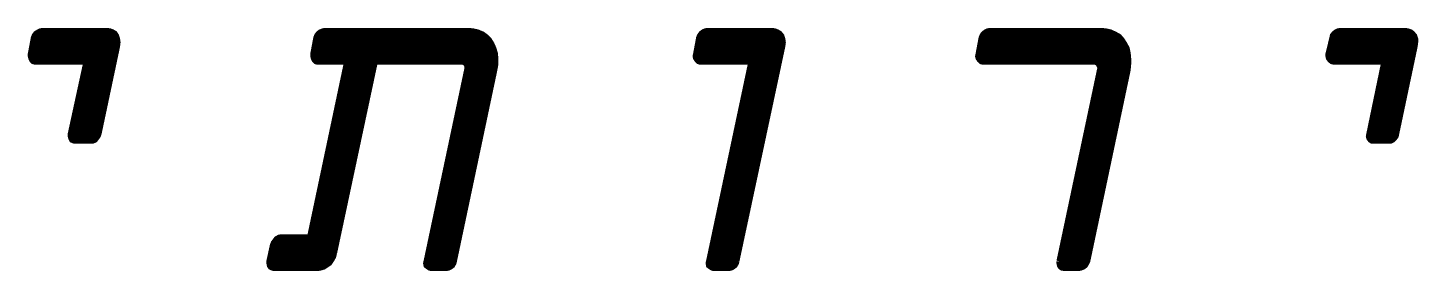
# Model space of a CAD drawing. Extents: x 489 to 720, y 1028 to 1176.
# Drawn here: x 703.521 to 706.687, y 1106.155 to 1106.708 of the extents above; entities that cross this region are included whole.
import ezdxf

# ---------------------------------------------------------------- set-up
doc = ezdxf.new("R2010")
doc.units = 0
doc.header["$MEASUREMENT"] = 0
doc.layers.add('M1280', color=7, linetype='Continuous')

msp = doc.modelspace()

# ---------------------------------------------------------------- linework, layer by layer
at = {"layer": 'M1280', "color": 7, "linetype": 'Continuous', "ltscale": 0.045455, "const_width": 0.0112}
for points in [[(703.6691, 1106.7029), (703.6179, 1106.4676), (703.6179, 1106.462), (703.6191, 1106.4574), (703.6213, 1106.4529), (703.627, 1106.4506), (703.6316, 1106.4506), (703.6634, 1106.4506), (703.6691, 1106.4506), (703.6747, 1106.4529), (703.6781, 1106.4574), (703.6816, 1106.462), (703.6838, 1106.4676), (703.7259, 1106.6665), (703.727, 1106.6756), (703.7259, 1106.6835), (703.7236, 1106.6904), (703.7202, 1106.696), (703.7145, 1106.6995), (703.7088, 1106.7017), (703.7009, 1106.7029), (703.5554, 1106.7029), (703.5497, 1106.7017), (703.5452, 1106.6995), (703.5395, 1106.696), (703.5361, 1106.6915), (703.5338, 1106.6858), (703.527, 1106.6495), (703.527, 1106.6438), (703.5281, 1106.6392), (703.5304, 1106.6347), (703.5338, 1106.6313), (703.5384, 1106.6301), (703.6531, 1106.6301)], [(703.5316, 1106.6301), (703.5475, 1106.7029)], [(703.5384, 1106.6301), (703.5554, 1106.7029)], [(703.5475, 1106.6301), (703.5634, 1106.7029)], [(703.5554, 1106.6301), (703.5713, 1106.7029)], [(703.5634, 1106.6301), (703.5793, 1106.7029)], [(703.5713, 1106.6301), (703.5872, 1106.7029)], [(703.5793, 1106.6301), (703.5952, 1106.7029)], [(703.5884, 1106.6301), (703.6031, 1106.7029)], [(703.5963, 1106.6301), (703.6111, 1106.7029)], [(703.6043, 1106.6301), (703.6191, 1106.7029)], [(703.6122, 1106.6301), (703.6281, 1106.7029)], [(703.6202, 1106.6301), (703.6361, 1106.7029)], [(703.6225, 1106.4506), (703.677, 1106.7029)], [(703.6293, 1106.6301), (703.6441, 1106.7029)], [(703.6316, 1106.4506), (703.685, 1106.7029)], [(703.6372, 1106.6301), (703.652, 1106.7029)], [(703.6395, 1106.4506), (703.6929, 1106.7029)], [(703.6452, 1106.6301), (703.66, 1106.7029)], [(703.6475, 1106.4506), (703.7009, 1106.7029)], [(703.6554, 1106.4506), (703.71, 1106.7029)], [(703.6634, 1106.4506), (703.7156, 1106.6938)], [(703.6725, 1106.4506), (703.7236, 1106.6938)], [(704.1475, 1106.1608), (704.2622, 1106.7029)], [(704.1566, 1106.1608), (704.2713, 1106.7029)], [(704.1645, 1106.1608), (704.2793, 1106.7029)], [(704.2475, 1106.6301), (704.1816, 1106.6301), (704.177, 1106.6313), (704.1736, 1106.6347), (704.1713, 1106.6392), (704.1702, 1106.6438), (704.1702, 1106.6495), (704.177, 1106.6858), (704.1793, 1106.6915), (704.1827, 1106.696), (704.1872, 1106.6995), (704.1929, 1106.7017), (704.1986, 1106.7029), (704.5236, 1106.7029), (704.535, 1106.7017), (704.5452, 1106.6995), (704.5566, 1106.6949), (704.5645, 1106.6892), (704.5725, 1106.6813), (704.5781, 1106.6722), (704.5827, 1106.662), (704.5861, 1106.6506), (704.5872, 1106.6392), (704.5872, 1106.6256), (704.585, 1106.6131), (704.4929, 1106.1779), (704.4918, 1106.1733), (704.4884, 1106.1676), (704.4838, 1106.1642), (704.4793, 1106.162), (704.4736, 1106.1608), (704.4406, 1106.1608), (704.4361, 1106.162), (704.4327, 1106.1642), (704.4281, 1106.1676), (704.427, 1106.1733), (704.4281, 1106.1779)], [(704.1725, 1106.1608), (704.2872, 1106.7029)], [(704.1747, 1106.6301), (704.1906, 1106.7029)], [(704.1804, 1106.1608), (704.2952, 1106.7029)], [(704.1816, 1106.6301), (704.1986, 1106.7029)], [(704.1895, 1106.1608), (704.3031, 1106.7029)], [(704.1906, 1106.6301), (704.2066, 1106.7029)], [(704.1986, 1106.1699), (704.3122, 1106.7029)], [(704.1986, 1106.6301), (704.2145, 1106.7029)], [(704.2066, 1106.1699), (704.3202, 1106.7029)], [(704.2066, 1106.6301), (704.2225, 1106.7029)], [(704.2145, 1106.6301), (704.2304, 1106.7029)], [(704.2202, 1106.1972), (704.3281, 1106.7029)], [(704.2225, 1106.6301), (704.2384, 1106.7029)], [(704.2316, 1106.6301), (704.2463, 1106.7029)], [(704.2395, 1106.6301), (704.2543, 1106.7029)], [(704.3213, 1106.6301), (704.3361, 1106.7029)], [(704.3293, 1106.6301), (704.3441, 1106.7029)], [(704.3372, 1106.6301), (704.3531, 1106.7029)], [(704.3452, 1106.6301), (704.3611, 1106.7029)], [(704.3543, 1106.6301), (704.3691, 1106.7029)], [(704.3622, 1106.6301), (704.377, 1106.7029)], [(704.3702, 1106.6301), (704.385, 1106.7029)], [(704.3781, 1106.6301), (704.3941, 1106.7029)], [(704.3861, 1106.6301), (704.402, 1106.7029)], [(704.3952, 1106.6301), (704.41, 1106.7029)], [(704.402, 1106.6301), (704.4179, 1106.7029)], [(704.41, 1106.6301), (704.4259, 1106.7029)], [(704.4179, 1106.6301), (704.435, 1106.7029)], [(704.4259, 1106.6301), (704.4429, 1106.7029)], [(704.5395, 1106.7029), (704.4281, 1106.1779)], [(704.4327, 1106.1608), (704.5475, 1106.7029)], [(704.435, 1106.6301), (704.4497, 1106.7029)], [(704.4406, 1106.1608), (704.5543, 1106.6938)], [(704.4429, 1106.6301), (704.4577, 1106.7029)], [(704.4486, 1106.1608), (704.5622, 1106.6938)], [(704.4509, 1106.6301), (704.4656, 1106.7029)], [(704.4588, 1106.6301), (704.4747, 1106.7029)], [(704.4668, 1106.6301), (704.4827, 1106.7029)], [(704.4759, 1106.6301), (704.4906, 1106.7029)], [(704.4838, 1106.6301), (704.4986, 1106.7029)], [(704.4918, 1106.6301), (704.5066, 1106.7029)], [(704.4997, 1106.6301), (704.5156, 1106.7029)], [(704.5077, 1106.6301), (704.5236, 1106.7029)], [(704.5168, 1106.6301), (704.5316, 1106.7029)], [(705.1679, 1106.6301), (705.0531, 1106.6301), (705.0486, 1106.6313), (705.0452, 1106.6347), (705.0418, 1106.6392), (705.0406, 1106.6438), (705.0418, 1106.6495), (705.0486, 1106.6858), (705.0509, 1106.6915), (705.0543, 1106.696), (705.0588, 1106.6995), (705.0634, 1106.7017), (705.0691, 1106.7029), (705.2156, 1106.7029), (705.2225, 1106.7017), (705.2281, 1106.6995), (705.2338, 1106.696), (705.2384, 1106.6904), (705.2406, 1106.6835), (705.2418, 1106.6756), (705.2406, 1106.6665), (705.1361, 1106.1779)], [(705.0452, 1106.6301), (705.0611, 1106.7029)], [(705.0531, 1106.6301), (705.0691, 1106.7029)], [(705.0611, 1106.6301), (705.0781, 1106.7029)], [(705.0691, 1106.6301), (705.0861, 1106.7029)], [(705.1827, 1106.7029), (705.0713, 1106.1779), (705.0702, 1106.1733), (705.0713, 1106.1676), (705.0759, 1106.1642), (705.0793, 1106.162), (705.0838, 1106.1608), (705.1168, 1106.1608), (705.1225, 1106.162), (705.127, 1106.1642), (705.1316, 1106.1676), (705.135, 1106.1733), (705.1361, 1106.1779)], [(705.0759, 1106.1608), (705.1906, 1106.7029)], [(705.0781, 1106.6301), (705.0929, 1106.7029)], [(705.0838, 1106.1608), (705.1997, 1106.7029)], [(705.0861, 1106.6301), (705.1009, 1106.7029)], [(705.0918, 1106.1608), (705.2077, 1106.7029)], [(705.0941, 1106.6301), (705.1088, 1106.7029)], [(705.0997, 1106.1608), (705.2156, 1106.7029)], [(705.102, 1106.6301), (705.1179, 1106.7029)], [(705.1077, 1106.1608), (705.2236, 1106.7029)], [(705.11, 1106.6301), (705.1259, 1106.7029)], [(705.1168, 1106.1608), (705.2293, 1106.6938)], [(705.1191, 1106.6301), (705.1338, 1106.7029)], [(705.1247, 1106.1608), (705.2384, 1106.6938)], [(705.127, 1106.6301), (705.1418, 1106.7029)], [(705.135, 1106.6301), (705.1497, 1106.7029)], [(705.1429, 1106.6301), (705.1588, 1106.7029)], [(705.1509, 1106.6301), (705.1668, 1106.7029)], [(705.16, 1106.6301), (705.1747, 1106.7029)], [(705.9486, 1106.6301), (705.6963, 1106.6301), (705.6918, 1106.6313), (705.6884, 1106.6347), (705.685, 1106.6392), (705.6838, 1106.6438), (705.685, 1106.6495), (705.6918, 1106.6858), (705.6941, 1106.6915), (705.6975, 1106.696), (705.702, 1106.6995), (705.7066, 1106.7017), (705.7122, 1106.7029), (705.9645, 1106.7029), (705.9759, 1106.7017), (705.9861, 1106.6995), (705.9963, 1106.6949), (706.0066, 1106.6892), (706.0134, 1106.6813), (706.0191, 1106.6722), (706.0247, 1106.662), (706.027, 1106.6506), (706.0281, 1106.6392), (706.0281, 1106.6256), (706.027, 1106.6131), (705.935, 1106.1779), (705.9327, 1106.1733), (705.9293, 1106.1676), (705.9247, 1106.1642), (705.9191, 1106.162), (705.9134, 1106.1608), (705.8827, 1106.1608), (705.8759, 1106.162), (705.8725, 1106.1642), (705.8702, 1106.1676), (705.8691, 1106.1733), (705.8691, 1106.1779)], [(705.6884, 1106.6301), (705.7043, 1106.7029)], [(705.6963, 1106.6301), (705.7122, 1106.7029)], [(705.7043, 1106.6301), (705.7213, 1106.7029)], [(705.7122, 1106.6301), (705.7293, 1106.7029)], [(705.7213, 1106.6301), (705.7361, 1106.7029)], [(705.7293, 1106.6301), (705.7441, 1106.7029)], [(705.7372, 1106.6301), (705.752, 1106.7029)], [(705.7452, 1106.6301), (705.7611, 1106.7029)], [(705.7531, 1106.6301), (705.7691, 1106.7029)], [(705.7622, 1106.6301), (705.777, 1106.7029)], [(705.7702, 1106.6301), (705.785, 1106.7029)], [(705.7781, 1106.6301), (705.7929, 1106.7029)], [(705.7861, 1106.6301), (705.802, 1106.7029)], [(705.7941, 1106.6301), (705.81, 1106.7029)], [(705.8031, 1106.6301), (705.8179, 1106.7029)], [(705.8111, 1106.6301), (705.8259, 1106.7029)], [(705.8191, 1106.6301), (705.8338, 1106.7029)], [(705.827, 1106.6301), (705.8429, 1106.7029)], [(705.835, 1106.6301), (705.8509, 1106.7029)], [(705.8441, 1106.6301), (705.8588, 1106.7029)], [(705.852, 1106.6301), (705.8668, 1106.7029)], [(705.86, 1106.6301), (705.8747, 1106.7029)], [(705.8679, 1106.6301), (705.8838, 1106.7029)], [(705.8691, 1106.1779), (705.9804, 1106.7029)], [(705.8736, 1106.1608), (705.9884, 1106.7029)], [(705.8759, 1106.6301), (705.8918, 1106.7029)], [(705.8827, 1106.1608), (705.9952, 1106.6938)], [(705.885, 1106.6301), (705.8997, 1106.7029)], [(705.8906, 1106.1608), (706.0043, 1106.6938)], [(705.8929, 1106.6301), (705.9077, 1106.7029)], [(705.8997, 1106.6301), (705.9156, 1106.7029)], [(705.9077, 1106.6301), (705.9247, 1106.7029)], [(705.9156, 1106.6301), (705.9327, 1106.7029)], [(705.9247, 1106.6301), (705.9406, 1106.7029)], [(705.9327, 1106.6301), (705.9475, 1106.7029)], [(705.9406, 1106.6301), (705.9554, 1106.7029)], [(705.9622, 1106.6131), (705.9622, 1106.6188), (705.96, 1106.6233), (705.9577, 1106.6267), (705.9531, 1106.6301), (705.9486, 1106.6301), (705.9645, 1106.7029)], [(705.9566, 1106.6301), (705.9725, 1106.7029)], [(706.6236, 1106.7029), (706.5747, 1106.4676), (706.5736, 1106.462), (706.5747, 1106.4574), (706.5781, 1106.4529), (706.5816, 1106.4506), (706.5861, 1106.4506), (706.6191, 1106.4506), (706.6247, 1106.4506), (706.6293, 1106.4529), (706.6338, 1106.4574), (706.6372, 1106.462), (706.6384, 1106.4676), (706.6804, 1106.6665), (706.6816, 1106.6756), (706.6816, 1106.6835), (706.6793, 1106.6904), (706.6747, 1106.696), (706.6702, 1106.6995), (706.6634, 1106.7017), (706.6566, 1106.7029), (706.51, 1106.7029), (706.5043, 1106.7017), (706.4997, 1106.6995), (706.4952, 1106.696), (706.4918, 1106.6915), (706.4906, 1106.6858), (706.4816, 1106.6495), (706.4816, 1106.6438), (706.4827, 1106.6392), (706.4861, 1106.6347), (706.4906, 1106.6313), (706.4952, 1106.6301), (706.6088, 1106.6301)], [(706.4872, 1106.6301), (706.502, 1106.7029)], [(706.4952, 1106.6301), (706.51, 1106.7029)], [(706.5031, 1106.6301), (706.5179, 1106.7029)], [(706.5111, 1106.6301), (706.527, 1106.7029)], [(706.5191, 1106.6301), (706.535, 1106.7029)], [(706.5281, 1106.6301), (706.5429, 1106.7029)], [(706.5361, 1106.6301), (706.5509, 1106.7029)], [(706.5429, 1106.6301), (706.5588, 1106.7029)], [(706.5509, 1106.6301), (706.5679, 1106.7029)], [(706.5588, 1106.6301), (706.5759, 1106.7029)], [(706.5679, 1106.6301), (706.5838, 1106.7029)], [(706.5759, 1106.6301), (706.5906, 1106.7029)], [(706.5781, 1106.4506), (706.6316, 1106.7029)], [(706.5838, 1106.6301), (706.5986, 1106.7029)], [(706.5861, 1106.4506), (706.6395, 1106.7029)], [(706.5918, 1106.6301), (706.6077, 1106.7029)], [(706.5941, 1106.4506), (706.6486, 1106.7029)], [(706.5997, 1106.6301), (706.6156, 1106.7029)], [(706.602, 1106.4506), (706.6566, 1106.7029)], [(706.6111, 1106.4506), (706.6645, 1106.7029)], [(706.6191, 1106.4506), (706.6702, 1106.6938)], [(706.627, 1106.4506), (706.6781, 1106.6938)], [(704.4566, 1106.1608), (704.5691, 1106.6858)], [(704.4645, 1106.1608), (704.5747, 1106.6767)], [(704.4736, 1106.1608), (704.5804, 1106.6665)], [(705.8986, 1106.1608), (706.01, 1106.6858)], [(705.9054, 1106.1608), (706.0156, 1106.6767)], [(705.9134, 1106.1608), (706.0225, 1106.6665)], [(704.5213, 1106.6131), (704.5213, 1106.6188), (704.5202, 1106.6233), (704.5179, 1106.6267), (704.5134, 1106.6301), (704.5077, 1106.6301), (704.3134, 1106.6301)], [(704.4816, 1106.1608), (704.585, 1106.6495)], [(705.9225, 1106.1608), (706.0259, 1106.6495)], [(704.1634, 1106.2335), (704.0975, 1106.2335), (704.0929, 1106.2324), (704.0872, 1106.229), (704.0838, 1106.2245), (704.0804, 1106.2199), (704.0781, 1106.2142), (704.0702, 1106.1779), (704.0702, 1106.1733), (704.0713, 1106.1676), (704.0736, 1106.1642), (704.0781, 1106.162), (704.0827, 1106.1608), (704.1804, 1106.1608), (704.1872, 1106.162), (704.1952, 1106.1642), (704.202, 1106.1688), (704.2088, 1106.1733), (704.2134, 1106.1801), (704.2179, 1106.1881), (704.2202, 1106.1972)], [(704.0747, 1106.1608), (704.0895, 1106.2335)], [(704.0827, 1106.1608), (704.0975, 1106.2335)], [(704.0906, 1106.1608), (704.1054, 1106.2335)], [(704.0986, 1106.1608), (704.1145, 1106.2335)], [(704.1066, 1106.1608), (704.1225, 1106.2335)], [(704.1156, 1106.1608), (704.1304, 1106.2335)], [(704.1236, 1106.1608), (704.1384, 1106.2335)], [(704.1316, 1106.1608), (704.1463, 1106.2335)], [(704.1395, 1106.1608), (704.1554, 1106.2335)]]:
    msp.add_lwpolyline(points, dxfattribs=at)

doc.saveas('drawing.dxf')
